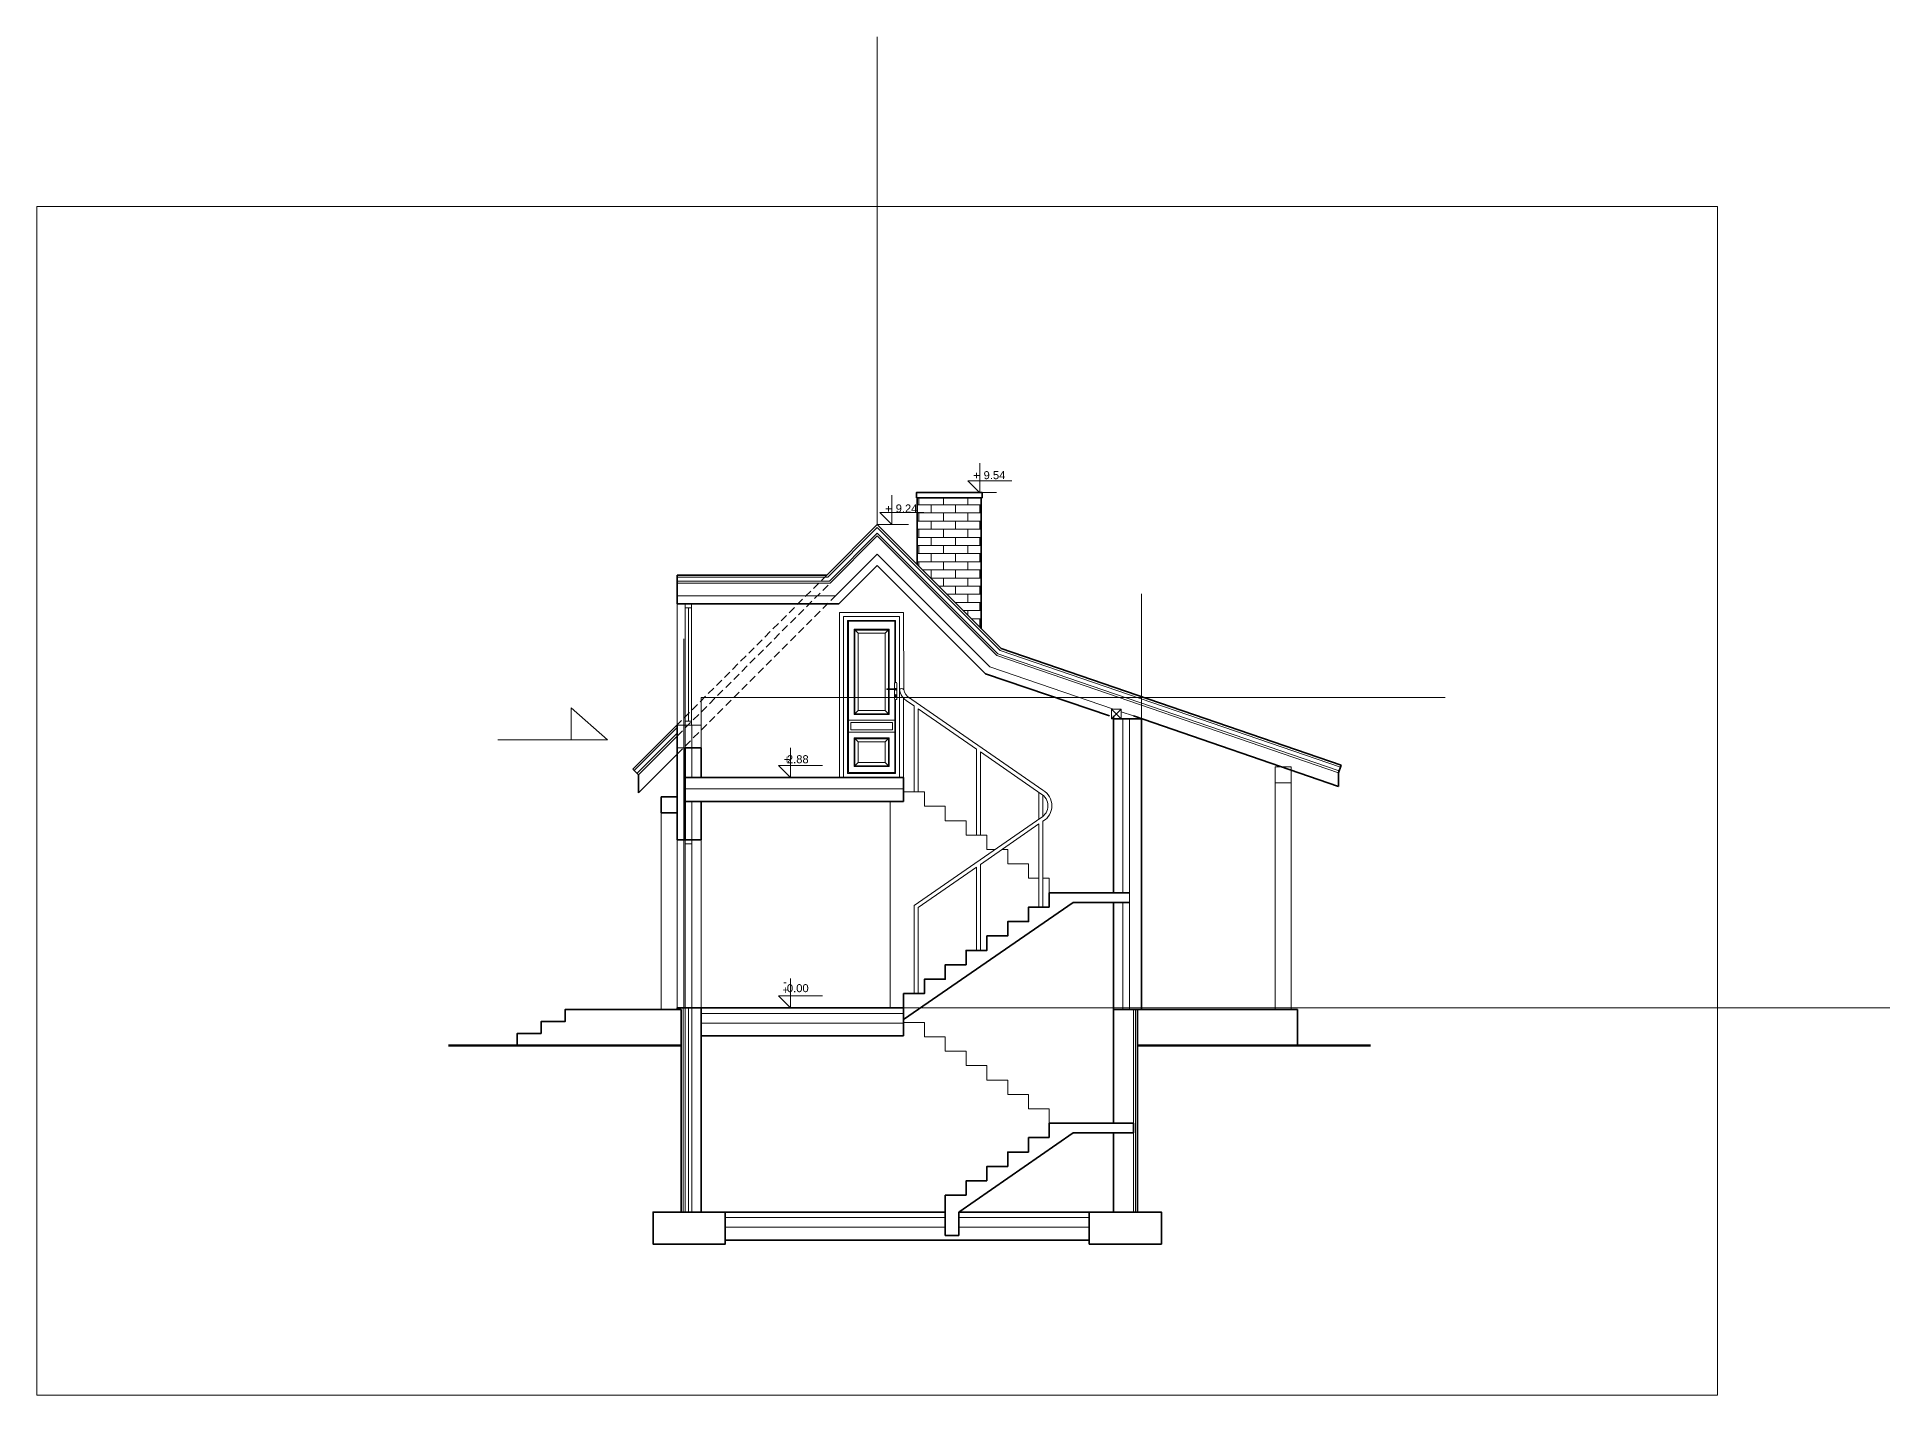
# Model space of a CAD drawing. Header units: millimetres. Extents: x -2481 to 45049, y -11067 to 11055.
# Drawn here: x 4874 to 7179, y 6752 to 8449 of the extents above; entities that cross this region are included whole.
import ezdxf

# ---------------------------------------------------------------- set-up
doc = ezdxf.new("R2010")
doc.units = ezdxf.units.MM
doc.linetypes.add('DASHED', pattern=[19.05, 12.7, -6.35])
for name, color, linetype, lineweight in [('A-ELEWACJA CIENKA', 11, 'Continuous', 13), ('A-murowane', 3, 'Continuous', 35), ('A-p.widokowa', 6, 'Continuous', 15), ('A-pod', 6, 'DASHED', 15), ('A-RYS ELEWACJI', 30, 'Continuous', 35), ('A-stolarka', 1, 'Continuous', 5), ('A-w.ocieplenie', 4, 'BATTING', 5), ('A-wykończenie', 4, 'Continuous', 5), ('B-DREWNO', 36, 'Continuous', 0), ('B-KOTY', 23, 'Continuous', 9), ('B-materiały', 9, 'Continuous', 0), ('B-opis', 7, 'Continuous', 0), ('C-DACH', 41, 'Continuous', 9), ('C-DACH CIENKA', 191, 'Continuous', 0)]:
    doc.layers.add(name, color=color, linetype=linetype, lineweight=lineweight)
doc.styles.get("Standard").update_dxf_attribs({"font": 'arial.ttf'})
doc.linetypes.add('BATTING', pattern='A,0.00254,-2.54,[134,ltypeshp.shx,S=2.54,R=0,X=-2.54,Y=0],-5.08,[134,ltypeshp.shx,S=2.54,R=180,X=2.54,Y=0],-2.54', length=10.16254)

msp = doc.modelspace()

# ---------------------------------------------------------------- hatches: boundary and pattern name
at = {"layer": 'A-ELEWACJA CIENKA', "lineweight": 9}
h = msp.add_hatch(dxfattribs=at)
h.set_pattern_fill('AR-BRSTD', color=256, scale=0.15)
h.set_pattern_definition([(0, (7256.157, 9957.384), (0, 10.16127), []), (90, (7256.157, 9957.384), (-15.24, 10.16127), [10.16127, -10.16127])])
h.paths.add_polyline_path([(6053.71, 7872.99), (5973.88, 7873.03), (5973.64, 7789.65), (6053.88, 7709.41)])
at = {"layer": 'A-p.widokowa', "ltscale": 5}
h = msp.add_hatch(color=256, dxfattribs=at)
h.dxf.hatch_style = 1
h.paths.add_polyline_path([(5068.67, 7504.36), (5083.67, 7504.41)])
edge = h.paths.add_edge_path()
edge.add_line((5083.67, 7188.5), (5083.67, 7504.41))
edge.add_line((5083.67, 7188.5), (5083.67, 7504.41))
edge = h.paths.add_edge_path()
edge.add_line((5068.67, 7188.5), (5083.67, 7188.5))
edge.add_line((5068.67, 7188.5), (5083.67, 7188.5))
edge = h.paths.add_edge_path()
edge.add_line((5068.67, 7504.41), (5068.67, 7188.5))
edge.add_line((5068.67, 7504.41), (5068.67, 7188.5))

# ---------------------------------------------------------------- linework, layer by layer
at = {"layer": 'A-ELEWACJA CIENKA', "ltscale": 5}
for p, q in [((5541.44, 7570.71), (5541.44, 7610.69)), ((5541.44, 7610.69), (5586.91, 7570.71)), ((6216.62, 7608.94), (6228.62, 7596.94)), ((6228.62, 7608.94), (6216.62, 7596.94)), ((5703.88, 7588.73), (5673.88, 7588.73)), ((5683.82, 7560.58), (5683.88, 7591.23)), ((5692.15, 7560.58), (5692.15, 7588.73)), ((5703.88, 7560.58), (5703.88, 7588.73)), ((5449.77, 7570.71), (5586.91, 7570.71)), ((5586.91, 7570.71), (5541.44, 7570.71)), ((5683.82, 7560.58), (5673.88, 7560.58)), ((5703.88, 7445.5), (5673.88, 7445.5)), ((6138.88, 7379.5), (6138.88, 7361.5)), ((6248.88, 7188.5), (6443.88, 7188.5))]:
    msp.add_line(p, q, dxfattribs=at)
at = {"layer": 'A-ELEWACJA CIENKA'}
for p, q in [((5854.45, 7523.5), (5815.38, 7523.5)), ((5854.45, 7235.5), (5815.38, 7235.5))]:
    msp.add_line(p, q, dxfattribs=at)
at = {"layer": 'A-ELEWACJA CIENKA', "ltscale": 5}
for points in [[(5951.88, 7622.51), (5951.88, 7528.5)], [(6216.62, 7596.94), (6216.62, 7608.94), (6228.62, 7608.94), (6228.62, 7596.94), (6216.62, 7596.94)]]:
    msp.add_lwpolyline(points, dxfattribs=at)
at = {"layer": 'A-murowane'}
for p, q in [((5923.88, 7839.41), (5860.97, 7776.5)), ((5923.88, 7839.41), (6078.73, 7684.56)), ((5673.88, 7740.5), (5673.88, 7776.5)), ((5860.97, 7776.5), (5673.88, 7776.5)), ((5923.88, 7788.5), (5875.88, 7740.5)), ((5923.88, 7788.5), (6059.17, 7653.21)), ((5875.88, 7740.5), (5673.88, 7740.5)), ((6078.73, 7684.56), (6503.62, 7538.8)), ((6059.17, 7653.21), (6213.88, 7600.42)), ((5673.88, 7589.41), (5618.53, 7534.05)), ((5673.88, 7445.5), (5673.88, 7588.73)), ((6218.88, 7379.5), (6218.88, 7600.42)), ((6243.88, 7600.42), (6500.37, 7512.43)), ((5673.88, 7552.64), (5625.6, 7504.36)), ((5683.82, 7560.58), (5703.88, 7560.58)), ((5703.88, 7523.5), (5703.88, 7560.58)), ((5625.6, 7526.98), (5618.53, 7534.05)), ((5625.6, 7504.36), (5625.6, 7526.98)), ((5683.82, 7523.5), (5956.88, 7523.5)), ((5956.88, 7493.5), (5956.88, 7523.5)), ((6503.62, 7538.8), (6500.37, 7529.34)), ((6500.37, 7529.34), (6500.37, 7512.43)), ((5683.82, 7493.5), (5956.88, 7493.5)), ((5703.88, 7445.5), (5703.88, 7493.5)), ((5703.88, 7445.5), (5673.88, 7445.5)), ((6218.88, 7091.5), (6218.88, 7367.5)), ((5673.88, 7235.5), (5956.88, 7235.5)), ((5678.88, 6980.5), (5678.88, 7233.5)), ((5703.88, 6980.5), (5703.88, 7235.5)), ((5956.88, 7235.5), (5956.88, 7200.5)), ((6248.88, 6980.5), (6248.88, 7233.5)), ((6253.88, 7233.5), (6448.88, 7233.5)), ((6448.88, 7188.5), (6448.88, 7233.5)), ((5956.88, 7200.5), (5703.88, 7200.5)), ((6138.88, 7091.5), (6243.88, 7091.5)), ((6138.88, 7073.5), (6138.88, 7091.5)), ((6218.88, 6980.5), (6218.88, 7079.5)), ((6243.88, 7091.5), (6243.88, 7079.5)), ((5733.88, 6980.5), (6008.88, 6980.5)), ((6008.88, 6951.41), (6008.88, 6980.5)), ((6025.63, 6980.5), (6025.63, 6951.41)), ((6025.63, 6980.5), (6188.88, 6980.5)), ((6188.88, 6945.5), (5733.88, 6945.5)), ((6025.63, 6951.41), (6008.88, 6951.41))]:
    msp.add_line(p, q, dxfattribs=at)
at = {"layer": 'A-murowane', "ltscale": 5}
msp.add_line((6248.88, 7233.5), (6218.88, 7233.5), dxfattribs=at)
at = {"layer": 'A-murowane'}
for points in [[(6248.88, 7233.5), (6253.88, 7233.5), (6253.88, 7596.94), (6218.88, 7596.94)], [(5683.82, 7445.5), (5683.82, 7560.58), (5703.88, 7560.58)], [(5653.88, 7499.36), (5673.88, 7499.36), (5673.88, 7479.36), (5653.88, 7479.36), (5653.88, 7499.36)], [(6138.88, 7361.5), (6138.88, 7379.5), (6238.94, 7379.5)], [(5956.88, 7220.9), (6168.63, 7367.5), (6238.94, 7367.5)], [(5956.88, 7235.5), (5956.88, 7253.5), (5982.88, 7253.5), (5982.88, 7271.5), (6008.88, 7271.5), (6008.88, 7289.5), (6034.88, 7289.5), (6034.88, 7307.5), (6060.88, 7307.5), (6060.88, 7325.5), (6086.88, 7325.5), (6086.88, 7343.5), (6112.88, 7343.5), (6112.88, 7361.5), (6138.88, 7361.5)], [(5673.88, 7235.5), (5673.88, 7233.5), (5533.88, 7233.5), (5533.88, 7218.5), (5503.88, 7218.5), (5503.88, 7203.5)], [(5678.88, 7233.5), (5673.88, 7233.5), (5673.88, 7235.5)], [(5503.88, 7203.5), (5473.88, 7203.5), (5473.88, 7188.5)], [(6025.63, 6980.5), (6168.63, 7079.5), (6243.88, 7079.5)], [(6112.88, 7055.5), (6086.88, 7055.5), (6086.88, 7037.5)], [(6138.88, 7073.5), (6112.88, 7073.5), (6112.88, 7055.5)], [(6086.88, 7037.5), (6060.88, 7037.5), (6060.88, 7019.5)], [(6060.88, 7019.5), (6034.88, 7019.5), (6034.88, 7001.5)], [(6034.88, 7001.5), (6008.88, 7001.5), (6008.88, 6980.5)], [(5673.88, 6980.5), (5643.88, 6980.5), (5643.88, 6940.5), (5733.88, 6940.5), (5733.88, 6980.5), (5673.88, 6980.5)], [(6248.88, 6980.5), (6278.88, 6980.5), (6278.88, 6940.5), (6188.88, 6940.5), (6188.88, 6980.5), (6248.88, 6980.5)]]:
    msp.add_lwpolyline(points, dxfattribs=at)
at = {"layer": 'A-p.widokowa', "color": 251, "ltscale": 5}
for p, q in [((5923.88, 7839.41), (5923.88, 8448.88)), ((6253.88, 7235.5), (6253.88, 7752.99)), ((5673.88, 7235.5), (6243.88, 7235.5)), ((5703.88, 7235.5), (29770.69, 7235.5))]:
    msp.add_line(p, q, dxfattribs=at)
at = {"layer": 'A-p.widokowa'}
for p, q in [((6033.74, 7879.41), (6072.81, 7879.41)), ((5923.88, 7839.41), (5962.95, 7839.41)), ((5673.88, 7588.73), (5673.88, 7740.5)), ((5876.88, 7523.5), (5876.88, 7729.5)), ((5876.88, 7729.5), (5956.88, 7729.5)), ((5881.88, 7724.5), (5951.88, 7724.5)), ((5881.88, 7523.5), (5881.88, 7724.5)), ((5956.88, 7729.5), (5956.93, 7633.5)), ((5961.88, 7624.5), (6130.88, 7507.5)), ((5961.88, 7618.42), (5969.88, 7612.88)), ((5969.88, 7505.5), (5969.88, 7612.88)), ((5974.88, 7505.5), (5974.88, 7609.42)), ((5974.88, 7609.42), (6047.88, 7558.88)), ((6047.88, 7451.5), (6047.88, 7558.88)), ((6052.88, 7555.42), (6128.24, 7503.25)), ((6052.88, 7451.5), (6052.88, 7555.42)), ((6125.88, 7471.5), (6125.88, 7504.88)), ((6130.88, 7474.96), (6130.88, 7501.46)), ((5653.88, 7233.5), (5653.88, 7479.36)), ((6128.24, 7473.13), (5969.88, 7363.5)), ((6134.24, 7471.2), (6130.88, 7468.88)), ((6125.88, 7465.42), (6052.88, 7414.88)), ((6125.88, 7361.5), (6125.88, 7465.42)), ((6130.88, 7361.5), (6130.88, 7468.88)), ((5703.88, 7235.5), (5703.88, 7445.5)), ((6047.88, 7411.42), (5974.88, 7360.88)), ((6047.88, 7307.5), (6047.88, 7411.42)), ((6052.88, 7307.5), (6052.88, 7414.88)), ((6138.88, 7397.5), (6130.88, 7397.5)), ((6138.88, 7397.5), (6138.88, 7379.5)), ((5969.88, 7253.5), (5969.88, 7363.5)), ((5974.88, 7253.5), (5974.88, 7360.88))]:
    msp.add_line(p, q, dxfattribs=at)
at = {"layer": 'A-p.widokowa', "ltscale": 5}
for p, q in [((5951.88, 7633.5), (5951.88, 7523.5)), ((5703.88, 7523.5), (5703.88, 7623.5)), ((5703.88, 7623.5), (6633.34, 7623.5)), ((5956.88, 7523.5), (5956.88, 7622.51)), ((6440.93, 7516.73), (6420.93, 7516.73)), ((6421.1, 7233.5), (6421.1, 7518.15)), ((6441.1, 7233.5), (6441.1, 7518.15)), ((5939.88, 7235.5), (5939.88, 7493.5)), ((6248.88, 7188.5), (6498.88, 7188.5)), ((6218.88, 6980.5), (6243.88, 6980.5))]:
    msp.add_line(p, q, dxfattribs=at)
at = {"layer": 'A-p.widokowa', "color": 251, "ltscale": 5}
msp.add_lwpolyline([(4873.88, 6751.79), (6973.88, 6751.79), (6973.88, 8236.79), (4873.88, 8236.79)], close=True, dxfattribs=at)
at = {"layer": 'A-p.widokowa'}
for points in [[(6091.99, 7894.13), (6036.99, 7894.13), (6051.99, 7879.13), (6051.99, 7916.06)], [(5982.13, 7854.41), (5927.13, 7854.41), (5942.13, 7839.41), (5942.13, 7876.34)], [(5946.88, 7523.5), (5881.88, 7523.5), (5881.88, 7724.5), (5951.88, 7724.5), (5951.88, 7624.5)], [(5855.38, 7538.5), (5800.38, 7538.5), (5815.38, 7523.5), (5815.38, 7560.42)], [(5956.88, 7523.5), (5956.88, 7505.5), (5982.88, 7505.5), (5982.88, 7487.5), (6008.88, 7487.5), (6008.88, 7469.5), (6034.88, 7469.5), (6034.88, 7451.5), (6060.88, 7451.5), (6060.88, 7433.5), (6070.99, 7433.5)], [(5673.88, 7445.5), (5673.88, 7233.5)], [(6079.78, 7433.5), (6086.88, 7433.5), (6086.88, 7415.5), (6112.88, 7415.5), (6112.88, 7397.5), (6125.88, 7397.5)]]:
    msp.add_lwpolyline(points, dxfattribs=at)
at = {"layer": 'A-p.widokowa', "ltscale": 5}
for points in [[(6440.93, 7516.73), (6420.93, 7516.73), (6420.93, 7536.73), (6440.93, 7536.73), (6440.93, 7516.73)], [(5956.88, 7217.5), (5982.88, 7217.5), (5982.88, 7199.5)], [(5982.88, 7199.5), (6008.88, 7199.5), (6008.88, 7181.5)], [(6008.88, 7181.5), (6034.88, 7181.5), (6034.88, 7163.5)], [(6034.88, 7163.5), (6060.88, 7163.5), (6060.88, 7145.5)], [(6060.88, 7145.5), (6086.88, 7145.5), (6086.88, 7127.5)], [(6086.88, 7127.5), (6112.88, 7127.5), (6112.88, 7109.5)], [(6112.88, 7109.5), (6138.88, 7109.5), (6138.88, 7091.5)]]:
    msp.add_lwpolyline(points, dxfattribs=at)
for centre, radius, start, end in [((5954.39, 7631.85), 2.99, 33.4151, 147.04916), ((5972.18, 7636.1), 20.47, 187.31371, 239.78084), ((5972.18, 7636.1), 15.47, 189.69774, 239.78084), ((6119.99, 7488.19), 17.17, 298.69332, 61.30668), ((6119.99, 7488.19), 22.17, 299.41394, 60.58606)]:
    msp.add_arc(centre, radius, start, end, dxfattribs=at)
at = {"layer": 'A-pod', "ltscale": 0.75}
for p, q in [((5860.97, 7776.5), (5673.88, 7589.41)), ((5673.88, 7575.27), (5865.11, 7766.5)), ((5673.88, 7552.64), (5871.74, 7750.5))]:
    msp.add_line(p, q, dxfattribs=at)
at = {"layer": 'A-RYS ELEWACJI'}
for p, q in [((5973.64, 7789.65), (5973.88, 7873.03)), ((6053.9, 7709.38), (6053.9, 7873.03))]:
    msp.add_line(p, q, dxfattribs=at)
msp.add_lwpolyline([(5972.88, 7873.03), (6054.83, 7873.03), (6054.83, 7879.41), (5972.88, 7879.41)], close=True, dxfattribs=at)
at = {"layer": 'A-stolarka', "ltscale": 5}
for p, q in [((5683.88, 7588.73), (5683.88, 7740.5)), ((5687.88, 7593.73), (5687.88, 7735.5)), ((5691.88, 7588.73), (5691.88, 7740.5)), ((5683.82, 7235.5), (5683.82, 7445.5)), ((5692.15, 7445.5), (5692.15, 7235.5))]:
    msp.add_line(p, q, dxfattribs=at)
for points in [[(5683.88, 7740.5), (5691.88, 7740.5), (5691.88, 7735.5), (5683.88, 7735.5), (5683.88, 7740.5)], [(5683.88, 7588.73), (5691.88, 7588.73), (5691.88, 7593.73), (5683.88, 7593.73), (5683.88, 7588.73)], [(5683.82, 7445.5), (5692.15, 7445.5), (5692.15, 7440.5), (5683.82, 7440.5), (5683.82, 7445.5)]]:
    msp.add_lwpolyline(points, dxfattribs=at)
at = {"layer": 'A-w.ocieplenie'}
msp.add_line((5682.15, 7235.5), (5682.15, 7696.62), dxfattribs=at)
at = {"layer": 'A-w.ocieplenie', "ltscale": 0.2}
for p, q in [((5681.39, 7235.5), (5681.39, 6980.5)), ((6246.45, 7233.5), (6246.45, 6980.5))]:
    msp.add_line(p, q, dxfattribs=at)
at = {"layer": 'A-w.ocieplenie', "ltscale": 0.4}
msp.add_line((5687.9, 7235.5), (5687.9, 6980.5), dxfattribs=at)
at = {"layer": 'A-wykończenie'}
for p, q in [((6230.61, 7379.5), (6230.61, 7597.2)), ((6238.94, 7233.5), (6238.94, 7596.94)), ((5692.15, 7523.5), (5692.15, 7560.58)), ((5692.15, 7445.5), (5692.15, 7493.5)), ((6230.61, 7233.5), (6230.61, 7367.5)), ((5683.82, 6980.5), (5683.82, 7235.5)), ((5692.15, 6980.5), (5692.15, 7235.5))]:
    msp.add_line(p, q, dxfattribs=at)
at = {"layer": 'A-wykończenie', "ltscale": 5}
msp.add_line((6243.88, 6980.5), (6243.88, 7233.5), dxfattribs=at)
at = {"layer": 'A-wykończenie', "lineweight": 158}
for p, q in [((5388.03, 7188.5), (5678.88, 7188.5)), ((6248.88, 7188.5), (6540.41, 7188.5))]:
    msp.add_line(p, q, dxfattribs=at)
at = {"layer": 'B-DREWNO', "ltscale": 5}
for p, q in [((5899.88, 7703.78), (5894.88, 7708.78)), ((5933.88, 7703.78), (5938.88, 7708.78)), ((5948.52, 7634.71), (5948.52, 7633.26)), ((5887.88, 7580.22), (5887.88, 7595.07)), ((5887.88, 7595.07), (5945.88, 7595.07)), ((5890.88, 7583.22), (5890.88, 7592.07)), ((5890.88, 7592.07), (5942.88, 7592.07)), ((5894.88, 7602.09), (5899.88, 7607.09)), ((5938.88, 7602.09), (5933.88, 7607.09)), ((5942.88, 7583.22), (5942.88, 7592.07)), ((5945.88, 7580.22), (5887.88, 7580.22)), ((5942.88, 7583.22), (5890.88, 7583.22)), ((5894.88, 7572.89), (5899.88, 7567.89)), ((5938.88, 7572.89), (5933.88, 7567.89)), ((5899.88, 7542.14), (5894.88, 7537.14)), ((5933.88, 7542.14), (5938.88, 7537.14))]:
    msp.add_line(p, q, dxfattribs=at)
for points in [[(5946.88, 7620.49), (5946.88, 7528.5), (5886.88, 7528.5), (5886.88, 7719.5), (5946.88, 7719.5), (5946.88, 7642.39)], [(5945.88, 7620.94), (5945.88, 7529.68), (5887.88, 7529.68), (5887.88, 7718.68), (5945.88, 7718.68), (5945.88, 7641.94)], [(5911.88, 7708.78), (5894.88, 7708.78), (5894.88, 7602.09), (5938.88, 7602.09), (5938.88, 7633.26)], [(5937.88, 7634.26), (5937.88, 7707.78), (5895.88, 7707.78), (5895.88, 7603.09), (5937.88, 7603.09), (5937.88, 7633.26)], [(5938.88, 7705.3), (5938.88, 7708.78), (5911.88, 7708.78)], [(5938.88, 7634.26), (5938.88, 7705.3)], [(5947.09, 7634.26), (5935.88, 7634.26), (5935.88, 7633.26), (5947.09, 7633.26), (5947.09, 7634.26)], [(5945.52, 7634.26), (5945.52, 7641.44)], [(5945.52, 7641.44), (5945.52, 7634.71)], [(5945.52, 7621.44), (5945.52, 7621.44), (5945.52, 7633.26)], [(5948.52, 7641.44), (5948.52, 7634.71)], [(5948.52, 7621.44), (5948.52, 7621.44), (5948.52, 7633.26)], [(5911.88, 7537.14), (5894.88, 7537.14), (5894.88, 7572.89), (5938.88, 7572.89), (5938.88, 7537.14), (5911.88, 7537.14)]]:
    msp.add_lwpolyline(points, dxfattribs=at)
for points in [[(5911.88, 7703.78), (5899.88, 7703.78), (5899.88, 7607.09), (5933.88, 7607.09), (5933.88, 7703.78)], [(5911.88, 7538.14), (5895.88, 7538.14), (5895.88, 7571.89), (5937.88, 7571.89), (5937.88, 7538.14)], [(5911.88, 7542.14), (5899.88, 7542.14), (5899.88, 7567.89), (5933.88, 7567.89), (5933.88, 7542.14)]]:
    msp.add_lwpolyline(points, close=True, dxfattribs=at)
msp.add_lwpolyline([(5947.38, 7625.94, 0.595789), (5946.88, 7627.08, 0.595789), (5946.38, 7625.94, -0.1001486), (5946.45, 7625.01, 0.4800552), (5946.88, 7624.37, 0.4800552), (5947.31, 7625.01)], format="xyb", dxfattribs=at)
for centre, radius, start, end in [((5947.02, 7640.75), 1.65, 24.76461, 155.23539), ((5947.02, 7640.75), 1.65, 24.76461, 155.23539), ((5947.09, 7633.76), 1.02, 264.43871, 150.57982), ((5947.09, 7633.76), 1.02, 209.42018, 264.43871), ((5947.02, 7622.13), 1.65, 204.76461, 265.05577), ((5947.02, 7622.13), 1.65, 274.94423, 335.23539), ((5949.64, 7625.3), 2.35, 164.27163, 187.14772)]:
    msp.add_arc(centre, radius, start, end, dxfattribs=at)
at = {"layer": 'B-KOTY'}
msp.add_lwpolyline([(5855.38, 7250.5), (5800.38, 7250.5), (5815.38, 7235.5), (5815.38, 7272.42)], dxfattribs=at)
at = {"layer": 'B-materiały'}
for p, q in [((5956.88, 7509.5), (5683.82, 7509.5)), ((5956.88, 7228.5), (5703.88, 7228.5)), ((5956.88, 7216.5), (5703.88, 7216.5)), ((6008.88, 6973.5), (5733.88, 6973.5)), ((6188.88, 6973.5), (6025.63, 6973.5)), ((6008.88, 6961.5), (5733.88, 6961.5)), ((6188.88, 6961.5), (6025.63, 6961.5))]:
    msp.add_line(p, q, dxfattribs=at)
at = {"layer": 'C-DACH'}
for p, q in [((5923.88, 7825.27), (5865.11, 7766.5)), ((5923.88, 7825.27), (6073.3, 7675.85)), ((5923.88, 7802.64), (5871.74, 7750.5)), ((5923.88, 7802.64), (6064.6, 7661.92)), ((5865.11, 7766.5), (5673.88, 7766.5)), ((5871.74, 7750.5), (5673.88, 7750.5)), ((6219.05, 7608.94), (6064.6, 7661.92)), ((6073.3, 7675.85), (6500.37, 7529.34)), ((6243.88, 7600.42), (6228.62, 7605.65)), ((5673.88, 7575.27), (5625.6, 7526.98))]:
    msp.add_line(p, q, dxfattribs=at)
at = {"layer": 'C-DACH CIENKA'}
for p, q in [((5923.88, 7835.87), (5862, 7774)), ((5923.88, 7828.8), (5864.08, 7769)), ((5923.88, 7835.87), (6077.37, 7682.38)), ((5923.88, 7828.8), (6074.65, 7678.03)), ((5862, 7774), (5673.88, 7774)), ((5864.08, 7769), (5673.88, 7769)), ((6074.65, 7678.03), (6501.18, 7531.71)), ((6077.37, 7682.38), (6502.81, 7536.44)), ((5673.88, 7585.87), (5620.29, 7532.29)), ((5673.88, 7578.8), (5623.83, 7528.75))]:
    msp.add_line(p, q, dxfattribs=at)

# ---------------------------------------------------------------- texts
at = {"layer": 'B-opis', "char_height": 10}
for s, insert, attachment_point in [('+', (6043.77, 7906), 1), ('\\pi-6.3958;9.54', (6063.17, 7906.28), 1), ('+', (5933.9, 7864.38), 1), ('\\pi-6.3958;9.24', (5953.31, 7864.67), 1), ('+', (5807.16, 7551.05), 1), ('2.88', (5838.19, 7551.33), 3), ('-', (5806.36, 7273.05), 1), ('0.00', (5838.19, 7265.25), 3), ('+', (5805.36, 7263.05), 1)]:
    msp.add_mtext_dynamic_manual_height_columns(s, width=13.1429, gutter_width=12.5, heights=[0], dxfattribs=dict(at, insert=insert, attachment_point=attachment_point))

doc.saveas('drawing.dxf')
